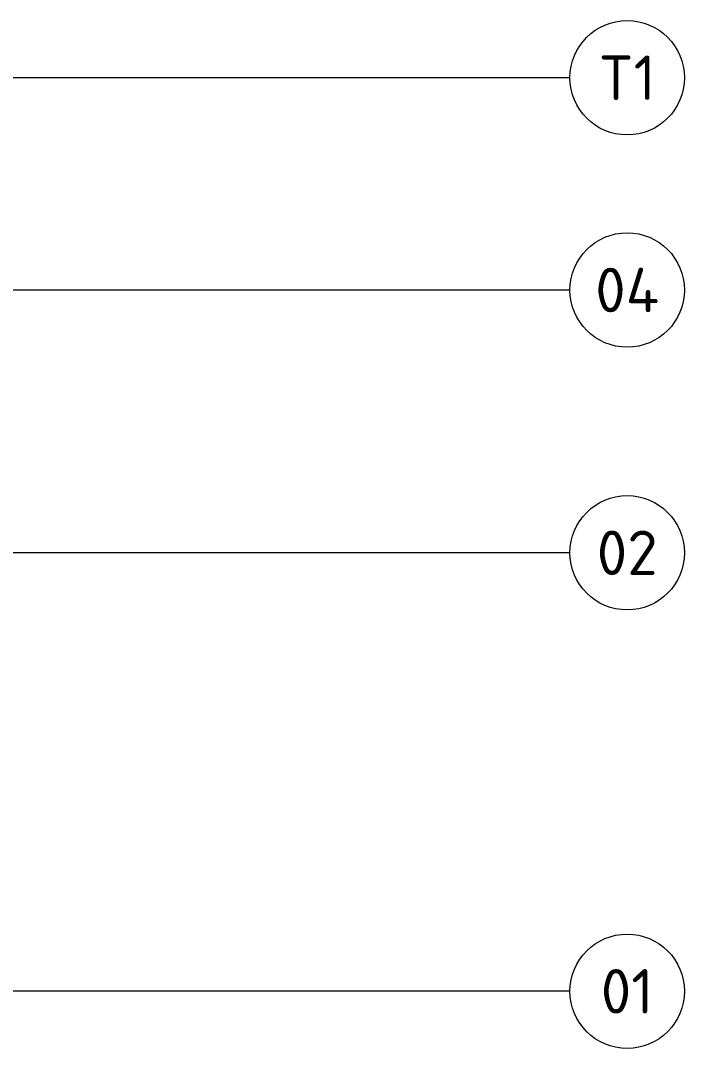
# Model space of a CAD drawing. Header units: millimetres. Extents: x 0 to 420, y 0 to 297.
# Drawn here: x 169.3 to 221.5, y 150.5 to 231.5 of the extents above; entities that cross this region are included whole.
import ezdxf
from ezdxf.enums import TextEntityAlignment as Align

# ---------------------------------------------------------------- set-up
doc = ezdxf.new("R2010")
doc.units = ezdxf.units.MM
doc.layers.add('06-TEXTO', color=7, linetype='CONTINUOUS', lineweight=25)
doc.layers.add('08-FINA', color=5, linetype='CONTINUOUS', lineweight=18)
doc.styles.add('ISO3098', font='isocpeur.ttf')

msp = doc.modelspace()

# ---------------------------------------------------------------- linework, layer by layer
at = {"layer": '08-FINA'}
for p, q in [((212.5, 226.952), (141.369, 226.952)), ((212.5, 210.244), (141.384, 210.244)), ((212.5, 189.562), (148.555, 189.562)), ((212.5, 155.049), (149.498, 155.049))]:
    msp.add_line(p, q, dxfattribs=at)
for centre in [(217, 226.952), (217, 210.244), (217, 189.562), (217, 155.049)]:
    msp.add_circle(centre, 4.5, dxfattribs=at)

# ---------------------------------------------------------------- texts
at = {"layer": '06-TEXTO', "style": 'ISO3098'}
for s, p in [('T1', (217, 226.952)), ('04', (217, 210.244)), ('02', (217, 189.562)), ('01', (217, 155.049))]:
    msp.add_text(s, height=3.5, dxfattribs=at).set_placement(p, align=Align.MIDDLE_CENTER)

doc.saveas('drawing.dxf')
